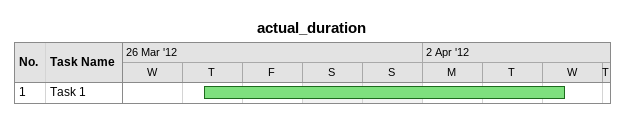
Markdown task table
actual_duration

| ID | Task | Start | Finish |
|---|---|---|---|
| 1 | Task 1 | 2012-03-29 | 2012-04-04 |
